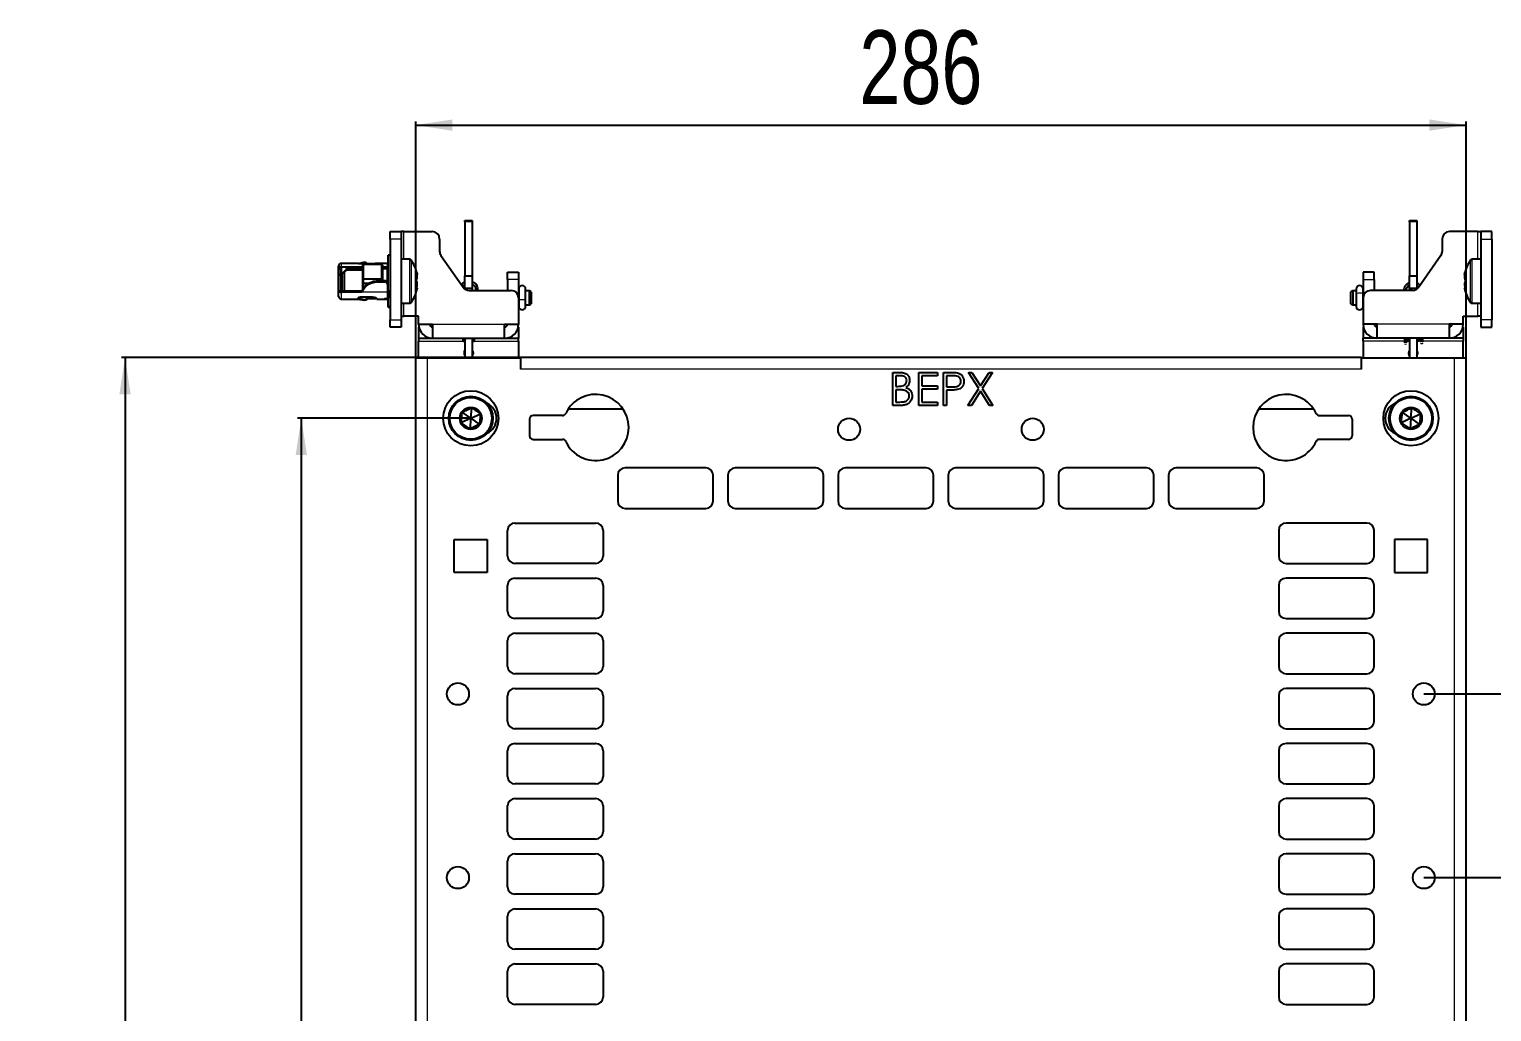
# Model space of a CAD drawing. Header units: millimetres. Extents: x -415 to 617, y -456 to 1988.
# Drawn here: x -415.1 to -16.9, y 1662.3 to 1929.7 of the extents above; entities that cross this region are included whole.
import ezdxf

# ---------------------------------------------------------------- set-up
doc = ezdxf.new("R2010")
doc.units = ezdxf.units.MM
doc.layers.add('FORMAT', color=7, linetype='Continuous')
doc.styles.add('SLDTEXTSTYLE0', font='TXT', dxfattribs={"width": 0.75})
doc.dimstyles.new('SLDDIMSTYLE0', dxfattribs={"dimtxt": 20, "dimasz": 10, "dimexe": 0, "dimexo": 0.0625, "dimgap": 5, "dimtad": 2, "dimdec": 1, "dimrnd": 1e-09, "dimzin": 12, "dimdsep": 46, "dimtxsty": 'SLDTEXTSTYLE0', "dimsah": 1, "dimcen": 0.09, "dimadec": 0, "dimazin": 3, "dimtfac": 1, "dimtofl": 0, "dimtmove": 0, "dimatfit": 3, "dimfxl": 0, "dimfrac": 2, "dimtolj": 1, "dimtzin": 12, "dimarcsym": 0})
doc.dimstyles.new('SLDDIMSTYLE1', dxfattribs={"dimtxt": 20, "dimasz": 10, "dimexe": 0, "dimexo": 0.0625, "dimgap": 5, "dimtad": 2, "dimdec": 1, "dimrnd": 1e-09, "dimzin": 12, "dimdsep": 46, "dimtxsty": 'SLDTEXTSTYLE0', "dimsah": 1, "dimcen": 0.09, "dimadec": 0, "dimazin": 3, "dimtfac": 1, "dimtmove": 0, "dimatfit": 0, "dimfxl": 0, "dimfrac": 2, "dimtolj": 1, "dimtzin": 12, "dimarcsym": 0})

# ---------------------------------------------------------------- blocks, each defined once
blk = doc.blocks.new('_D')
at = {"layer": 'FORMAT'}
for p, q in [((-281.37, 1840.35), (-390.01, 1840.35)), ((-389.01, 1840.35), (-389.01, -242.67)), ((-281.37, -242.67), (-390.01, -242.67))]:
    blk.add_line(p, q, dxfattribs=at)
for points in [[(-389.01, 1840.35), (-390.55, 1830.35), (-387.47, 1830.35)], [(-389.01, -242.67), (-387.47, -232.67), (-390.55, -232.67)]]:
    blk.add_solid(points, dxfattribs=at)
at = {"layer": 'FORMAT', "insert": (-414.79, 769.29), "char_height": 20, "attachment_point": 1, "rotation": 90, "style": 'SLDTEXTSTYLE0'}
blk.add_mtext('2083', dxfattribs=at)
blk = doc.blocks.new('_D_1')
at = {"layer": 'FORMAT'}
for p, q in [((-309.86, 1840.35), (-309.86, 1904.64)), ((-309.86, 1903.64), (-23.86, 1903.64)), ((-23.86, 1840.35), (-23.86, 1904.64))]:
    blk.add_line(p, q, dxfattribs=at)
for points in [[(-309.86, 1903.64), (-299.86, 1902.1), (-299.86, 1905.18)], [(-23.86, 1903.64), (-33.86, 1905.18), (-33.86, 1902.1)]]:
    blk.add_solid(points, dxfattribs=at)
at = {"layer": 'FORMAT', "insert": (-189.03, 1929.42), "char_height": 20, "attachment_point": 1, "style": 'SLDTEXTSTYLE0'}
blk.add_mtext('286', dxfattribs=at)
blk = doc.blocks.new('_D_2')
at = {"layer": 'FORMAT'}
for p, q in [((-35.35, 1748.84), (48.29, 1748.84)), ((47.29, 1748.84), (47.29, -151.16)), ((-35.35, -151.16), (48.29, -151.16))]:
    blk.add_line(p, q, dxfattribs=at)
for points in [[(47.29, 1748.84), (45.75, 1738.84), (48.83, 1738.84)], [(47.29, -151.16), (48.83, -141.16), (45.75, -141.16)]]:
    blk.add_solid(points, dxfattribs=at)
at = {"layer": 'FORMAT', "insert": (21.51, 769.29), "char_height": 20, "attachment_point": 1, "rotation": 90, "style": 'SLDTEXTSTYLE0'}
blk.add_mtext('1900', dxfattribs=at)
blk = doc.blocks.new('_D_3')
at = {"layer": 'FORMAT'}
for p, q in [((15.29, 1748.84), (15.29, 1768.07)), ((-35.35, 1748.84), (16.29, 1748.84)), ((15.29, 1748.84), (15.29, 1698.84)), ((-35.35, 1698.84), (16.29, 1698.84)), ((15.29, 1698.84), (15.29, 1679.61))]:
    blk.add_line(p, q, dxfattribs=at)
for points in [[(15.29, 1748.84), (16.83, 1758.84), (13.75, 1758.84)], [(15.29, 1698.84), (13.75, 1688.84), (16.83, 1688.84)]]:
    blk.add_solid(points, dxfattribs=at)
at = {"layer": 'FORMAT', "insert": (-10.49, 1709.06), "char_height": 20, "attachment_point": 1, "rotation": 90, "style": 'SLDTEXTSTYLE0'}
blk.add_mtext('50', dxfattribs=at)
blk = doc.blocks.new('_D_5')
at = {"layer": 'FORMAT'}
for p, q in [((-294.87, 1823.84), (-342.01, 1823.84)), ((-341.01, 1823.84), (-341.01, -226.16)), ((-294.87, -226.16), (-342.01, -226.16))]:
    blk.add_line(p, q, dxfattribs=at)
for points in [[(-341.01, 1823.84), (-342.55, 1813.84), (-339.47, 1813.84)], [(-341.01, -226.16), (-339.47, -216.16), (-342.55, -216.16)]]:
    blk.add_solid(points, dxfattribs=at)
at = {"layer": 'FORMAT', "insert": (-366.79, 769.29), "char_height": 20, "attachment_point": 1, "rotation": 90, "style": 'SLDTEXTSTYLE0'}
blk.add_mtext('2050', dxfattribs=at)

msp = doc.modelspace()

# ---------------------------------------------------------------- linework, layer by layer
at = {"color": 7, "linetype": 'Continuous', "lineweight": 25}
for p, q in [((-296.46, 1877.64), (-294.46, 1877.64)), ((-296.46, 1877.27), (-296.46, 1877.64)), ((-296.46, 1877.27), (-296.46, 1862.64)), ((-294.46, 1877.64), (-294.46, 1877.27)), ((-294.46, 1877.27), (-294.46, 1862.64)), ((-39.26, 1877.64), (-37.26, 1877.64)), ((-39.26, 1877.27), (-39.26, 1877.64)), ((-39.26, 1877.27), (-39.26, 1862.64)), ((-37.26, 1877.64), (-37.26, 1877.27)), ((-37.26, 1877.27), (-37.26, 1862.64)), ((-316.86, 1874.64), (-313.86, 1874.64)), ((-316.86, 1872.64), (-316.86, 1874.64)), ((-316.86, 1872.64), (-316.86, 1850.64)), ((-313.86, 1874.64), (-313.86, 1872.64)), ((-313.06, 1874.64), (-313.86, 1874.64)), ((-313.86, 1872.64), (-313.86, 1850.64)), ((-313.06, 1874.64), (-305.36, 1874.64)), ((-303.36, 1872.64), (-303.36, 1869.27)), ((-30.36, 1872.64), (-30.36, 1869.27)), ((-20.66, 1874.64), (-28.36, 1874.64)), ((-20.66, 1874.64), (-19.86, 1874.64)), ((-19.86, 1874.64), (-19.86, 1872.64)), ((-16.86, 1874.64), (-19.86, 1874.64)), ((-19.86, 1872.64), (-19.86, 1850.64)), ((-16.86, 1872.64), (-16.86, 1874.64)), ((-16.86, 1872.64), (-16.86, 1850.64)), ((-317.36, 1858.45), (-317.36, 1868.24)), ((-316.86, 1868.24), (-317.36, 1868.24)), ((-303, 1868.12), (-296.96, 1859.49)), ((-30.72, 1868.12), (-36.76, 1859.49)), ((-330.86, 1864.44), (-330.86, 1865.29)), ((-330.86, 1864.44), (-330.36, 1864.44)), ((-330.86, 1863.02), (-330.86, 1864.44)), ((-330.36, 1864.44), (-330.36, 1863.02)), ((-325.46, 1865.99), (-330.16, 1865.99)), ((-328.16, 1865), (-330.16, 1865)), ((-330.16, 1863.78), (-330.16, 1863.57)), ((-324.26, 1864.14), (-328.68, 1864.14)), ((-328.16, 1864.6), (-328.16, 1865)), ((-324.26, 1865), (-328.16, 1865)), ((-328.16, 1864.6), (-324.26, 1864.6)), ((-325.46, 1865.99), (-325.46, 1865.99)), ((-325.46, 1865.96), (-325.46, 1865.99)), ((-321.66, 1865.88), (-324.96, 1865.88)), ((-324.26, 1865.46), (-324.15, 1865.7)), ((-324.26, 1861.86), (-324.26, 1865.46)), ((-324.15, 1865.7), (-324.15, 1861.73)), ((-319.06, 1865.7), (-324.15, 1865.7)), ((-322.94, 1865.93), (-322.86, 1865.88)), ((-317.84, 1865.99), (-320.49, 1865.99)), ((-319.06, 1861.73), (-319.06, 1865.7)), ((-319.06, 1865.7), (-318.86, 1865.56)), ((-318.86, 1865.56), (-318.86, 1861.8)), ((-317.56, 1865), (-318.86, 1865)), ((-318.86, 1864.6), (-317.56, 1864.6)), ((-317.81, 1865.99), (-317.56, 1865.99)), ((-317.66, 1864.6), (-317.66, 1860.93)), ((-317.36, 1864.14), (-317.66, 1864.14)), ((-311.54, 1867.14), (-313.86, 1867.14)), ((-19.86, 1867.14), (-22.19, 1867.14)), ((-330.36, 1863.02), (-330.86, 1863.02)), ((-330.86, 1862.79), (-330.86, 1863.02)), ((-330.86, 1858.5), (-330.86, 1862.79)), ((-330.36, 1862.79), (-330.86, 1862.79)), ((-330.36, 1863.02), (-330.36, 1862.79)), ((-330.36, 1862.79), (-330.36, 1858.5)), ((-329.66, 1863.4), (-330.16, 1863.4)), ((-330.16, 1863.4), (-330.16, 1863.16)), ((-330.16, 1863.16), (-329.66, 1863.16)), ((-330.16, 1862.99), (-330.16, 1862.56)), ((-329.86, 1862.56), (-330.16, 1862.56)), ((-330.16, 1862.56), (-330.16, 1862.41)), ((-330.16, 1862.41), (-329.86, 1862.41)), ((-330.16, 1859.87), (-329.86, 1859.87)), ((-329.86, 1858.64), (-329.86, 1863.16)), ((-329.66, 1863.16), (-329.66, 1863.4)), ((-329.36, 1863.52), (-329.36, 1858.51)), ((-324.56, 1858.51), (-323.41, 1860.1)), ((-323.41, 1859.79), (-324.56, 1858.2)), ((-324.26, 1861.86), (-324.15, 1861.73)), ((-324.26, 1860.67), (-324.26, 1861.86)), ((-324.26, 1860.67), (-324.15, 1860.53)), ((-324.26, 1858.92), (-324.26, 1860.67)), ((-319.06, 1861.73), (-324.15, 1861.73)), ((-324.15, 1861.73), (-324.15, 1860.53)), ((-322.91, 1860.53), (-324.15, 1860.53)), ((-324.15, 1860.53), (-324.15, 1859.08)), ((-320.66, 1861.19), (-321.5, 1861.08)), ((-319.06, 1861.2), (-320.46, 1861.2)), ((-320.46, 1860.99), (-318.31, 1860.99)), ((-319.06, 1861.73), (-318.86, 1861.8)), ((-319.06, 1861.2), (-319.06, 1861.73)), ((-318.86, 1861.28), (-319.06, 1861.2)), ((-318.86, 1861.8), (-318.86, 1861.28)), ((-318.31, 1861.29), (-318.86, 1861.29)), ((-317.36, 1860.99), (-317.66, 1860.94)), ((-317.56, 1860.69), (-317.56, 1860.39)), ((-317.56, 1860.39), (-317.56, 1858.2)), ((-296.46, 1862.64), (-294.46, 1862.64)), ((-296.46, 1859.14), (-296.46, 1862.64)), ((-294.46, 1862.64), (-294.46, 1859.14)), ((-284.86, 1863.64), (-281.86, 1863.64)), ((-284.86, 1861.64), (-284.86, 1863.64)), ((-284.86, 1861.64), (-284.86, 1858.64)), ((-281.86, 1863.64), (-281.86, 1861.64)), ((-281.86, 1861.64), (-281.86, 1856.64)), ((-48.86, 1863.64), (-51.86, 1863.64)), ((-51.86, 1863.64), (-51.86, 1861.64)), ((-51.86, 1861.64), (-51.86, 1856.64)), ((-48.86, 1861.64), (-48.86, 1863.64)), ((-48.86, 1861.64), (-48.86, 1858.64)), ((-39.26, 1862.64), (-37.26, 1862.64)), ((-39.26, 1859.14), (-39.26, 1862.64)), ((-37.26, 1862.64), (-37.26, 1859.14)), ((-330.36, 1858.5), (-330.86, 1858.5)), ((-330.86, 1856.99), (-330.86, 1858.5)), ((-330.16, 1859.12), (-329.86, 1859.12)), ((-330.16, 1858.51), (-330.16, 1859.12)), ((-330.16, 1858.51), (-324.56, 1858.51)), ((-324.56, 1858.2), (-330.16, 1858.2)), ((-330.16, 1856.29), (-325.46, 1856.29)), ((-329.86, 1858.64), (-329.73, 1858.51)), ((-325.46, 1856.51), (-325.46, 1856.64)), ((-325.46, 1856.51), (-325.46, 1856.29)), ((-325.46, 1856.3), (-324.37, 1856.11)), ((-321.66, 1856.85), (-324.96, 1856.85)), ((-324.56, 1858.51), (-324.56, 1858.2)), ((-321.66, 1856.4), (-322.86, 1856.4)), ((-322.54, 1856.65), (-322.64, 1856.85)), ((-322.53, 1856.65), (-322.53, 1856.64)), ((-320.46, 1856.29), (-320.49, 1856.3)), ((-320.49, 1856.29), (-317.84, 1856.29)), ((-320.46, 1856.29), (-320.46, 1856.42)), ((-318.36, 1856.32), (-318.36, 1856.35)), ((-317.81, 1856.46), (-317.56, 1856.46)), ((-317.81, 1856.29), (-317.56, 1856.29)), ((-317.36, 1858.45), (-316.86, 1858.45)), ((-317.36, 1858.08), (-317.36, 1856.84)), ((-317.36, 1856.84), (-316.86, 1856.84)), ((-317.36, 1854.29), (-317.36, 1856.84)), ((-316.87, 1858.14), (-316.86, 1858.14)), ((-294.46, 1859.14), (-296.46, 1859.14)), ((-296.46, 1859.14), (-296.46, 1859)), ((-295.32, 1858.64), (-283.86, 1858.64)), ((-294.46, 1859.14), (-294.46, 1858.64)), ((-293.54, 1859.12), (-293.53, 1858.64)), ((-293.54, 1859.12), (-293.54, 1859.11)), ((-292.93, 1858.64), (-292.94, 1859.12)), ((-281.82, 1858.54), (-281.86, 1858.54)), ((-281.86, 1856.64), (-281.86, 1849.44)), ((-281.82, 1859.05), (-281.82, 1856.32)), ((-281.82, 1856.32), (-281.82, 1854.35)), ((-279.92, 1856.32), (-279.92, 1859.05)), ((-278.91, 1858.54), (-279.92, 1858.54)), ((-279.92, 1854.35), (-279.92, 1856.32)), ((-278.41, 1858.25), (-278.91, 1858.54)), ((-278.91, 1854.74), (-278.91, 1858.54)), ((-278.41, 1858.25), (-278.41, 1855.03)), ((-54.71, 1858.54), (-55.21, 1858.25)), ((-55.21, 1855.03), (-55.21, 1858.25)), ((-53.76, 1858.54), (-54.71, 1858.54)), ((-54.71, 1858.54), (-54.71, 1854.74)), ((-53.76, 1859.01), (-53.76, 1857.64)), ((-53.76, 1857.64), (-53.76, 1854.31)), ((-51.86, 1857.64), (-51.86, 1859.01)), ((-51.86, 1858.54), (-51.86, 1858.54)), ((-51.86, 1854.31), (-51.86, 1857.64)), ((-51.86, 1856.64), (-51.86, 1849.44)), ((-38.4, 1858.64), (-49.86, 1858.64)), ((-40.83, 1858.74), (-40.83, 1858.64)), ((-40.23, 1858.64), (-40.23, 1858.75)), ((-37.26, 1859.14), (-39.26, 1859.14)), ((-39.26, 1859.14), (-39.26, 1858.64)), ((-37.26, 1859.14), (-37.26, 1859)), ((-24.26, 1859.28), (-24.28, 1859.28)), ((-316.86, 1854.29), (-317.36, 1854.29)), ((-317.36, 1854.29), (-317.36, 1854.04)), ((-316.86, 1854.04), (-317.36, 1854.04)), ((-313.86, 1855.14), (-311.54, 1855.14)), ((-281.86, 1854.74), (-281.82, 1854.74)), ((-279.92, 1854.74), (-278.91, 1854.74)), ((-278.91, 1854.74), (-278.41, 1855.03)), ((-55.21, 1855.03), (-54.71, 1854.74)), ((-54.71, 1854.74), (-53.76, 1854.74)), ((-51.86, 1854.74), (-51.86, 1854.74)), ((-22.19, 1855.14), (-19.86, 1855.14)), ((-316.86, 1848.64), (-316.86, 1850.64)), ((-313.86, 1848.64), (-316.86, 1848.64)), ((-313.86, 1851.64), (-313.06, 1851.64)), ((-313.86, 1850.64), (-313.86, 1848.64)), ((-309.06, 1851.64), (-313.06, 1851.64)), ((-309.06, 1849.44), (-309.06, 1851.64)), ((-309.06, 1849.44), (-305.26, 1849.44)), ((-309.06, 1848.64), (-309.06, 1845.64)), ((-308.98, 1848.64), (-309.06, 1848.64)), ((-305.26, 1849.44), (-305.26, 1845.64)), ((-285.66, 1849.44), (-281.86, 1849.44)), ((-285.66, 1845.64), (-285.66, 1849.44)), ((-281.86, 1848.64), (-281.95, 1848.64)), ((-281.86, 1848.64), (-281.86, 1845.64)), ((-48.06, 1849.44), (-51.86, 1849.44)), ((-51.86, 1848.64), (-51.86, 1845.64)), ((-51.86, 1848.64), (-51.78, 1848.64)), ((-48.06, 1845.64), (-48.06, 1849.44)), ((-24.66, 1849.44), (-28.46, 1849.44)), ((-28.46, 1849.44), (-28.46, 1845.64)), ((-24.75, 1848.64), (-24.66, 1848.64)), ((-24.66, 1851.64), (-20.66, 1851.64)), ((-24.66, 1849.44), (-24.66, 1851.64)), ((-24.66, 1848.64), (-24.66, 1845.64)), ((-19.86, 1851.64), (-20.66, 1851.64)), ((-19.86, 1850.64), (-19.86, 1848.64)), ((-19.86, 1848.64), (-16.86, 1848.64)), ((-16.86, 1848.64), (-16.86, 1850.64)), ((-309.06, 1845.64), (-305.26, 1845.64)), ((-309.06, 1845.64), (-309.06, 1844.84)), ((-309.06, 1840.34), (-309.06, 1844.84)), ((-305.26, 1845.64), (-296.96, 1845.64)), ((-296.96, 1845.64), (-293.96, 1845.64)), ((-296.96, 1844.84), (-296.96, 1845.64)), ((-296.96, 1844.84), (-296.46, 1844.84)), ((-296.46, 1845.64), (-296.46, 1840.34)), ((-294.46, 1845.64), (-294.46, 1840.34)), ((-294.46, 1844.84), (-293.96, 1844.84)), ((-293.96, 1845.64), (-285.66, 1845.64)), ((-293.96, 1845.64), (-293.96, 1844.84)), ((-285.66, 1845.64), (-281.86, 1845.64)), ((-281.86, 1844.84), (-281.86, 1845.64)), ((-281.86, 1844.84), (-281.86, 1840.34)), ((-48.06, 1845.64), (-51.86, 1845.64)), ((-51.86, 1844.84), (-51.86, 1845.64)), ((-51.86, 1844.84), (-51.86, 1840.34)), ((-39.76, 1845.64), (-48.06, 1845.64)), ((-40.65, 1845.64), (-40.63, 1844.38)), ((-40.03, 1844.38), (-40.05, 1845.64)), ((-36.76, 1845.64), (-39.76, 1845.64)), ((-39.76, 1845.64), (-39.76, 1844.84)), ((-39.26, 1844.84), (-39.76, 1844.84)), ((-39.26, 1845.64), (-39.26, 1840.34)), ((-37.26, 1845.64), (-37.26, 1840.34)), ((-36.76, 1844.84), (-37.26, 1844.84)), ((-28.46, 1845.64), (-36.76, 1845.64)), ((-36.76, 1844.84), (-36.76, 1845.64)), ((-36.25, 1845.64), (-36.24, 1844.67)), ((-35.64, 1844.68), (-35.65, 1845.64)), ((-24.66, 1845.64), (-28.46, 1845.64)), ((-24.66, 1845.64), (-24.66, 1844.84)), ((-24.66, 1840.34), (-24.66, 1844.84)), ((-309.86, -242.66), (-309.86, 1840.34)), ((-309.86, 1840.34), (-306.76, 1840.34)), ((-306.76, 1840.34), (-281.36, 1840.34)), ((-281.36, 1840.34), (-281.36, 1840.35)), ((-52.36, 1840.35), (-281.36, 1840.35)), ((-281.36, 1840.34), (-281.36, 1837.25)), ((-52.36, 1840.35), (-52.36, 1840.34)), ((-52.36, 1840.34), (-26.96, 1840.34)), ((-52.36, 1837.25), (-52.36, 1840.34)), ((-26.96, 1840.34), (-23.86, 1840.34)), ((-23.86, -242.66), (-23.86, 1840.34)), ((-179.97, 1836.35), (-178.22, 1836.35)), ((-179.97, 1827.35), (-179.97, 1836.35)), ((-172.82, 1836.35), (-167.74, 1836.35)), ((-172.82, 1827.35), (-172.82, 1836.35)), ((-167.74, 1836.35), (-167.74, 1835.43)), ((-166.13, 1836.35), (-164.36, 1836.35)), ((-166.13, 1827.35), (-166.13, 1836.35)), ((-159.38, 1836.35), (-158.45, 1836.35)), ((-156.55, 1831.94), (-159.38, 1836.35)), ((-158.45, 1836.35), (-156.09, 1832.67)), ((-156.09, 1832.67), (-153.73, 1836.35)), ((-152.8, 1836.35), (-155.62, 1831.94)), ((-153.73, 1836.35), (-152.8, 1836.35)), ((-179.17, 1835.43), (-179.17, 1832.54)), ((-178.07, 1835.43), (-179.17, 1835.43)), ((-179.17, 1832.54), (-178.62, 1832.54)), ((-172.01, 1835.43), (-172.01, 1832.66)), ((-167.74, 1835.43), (-172.01, 1835.43)), ((-172.01, 1832.66), (-167.74, 1832.66)), ((-167.74, 1832.66), (-167.74, 1831.74)), ((-165.32, 1835.43), (-165.32, 1832.43)), ((-163.67, 1835.43), (-165.32, 1835.43)), ((-165.32, 1832.43), (-163.74, 1832.41)), ((-159.49, 1827.35), (-156.55, 1831.94)), ((-155.62, 1831.94), (-152.69, 1827.35)), ((-179.17, 1831.62), (-179.17, 1828.27)), ((-178.63, 1831.62), (-179.17, 1831.62)), ((-179.17, 1828.27), (-178.02, 1828.27)), ((-172.01, 1831.74), (-172.01, 1828.27)), ((-167.74, 1831.74), (-172.01, 1831.74)), ((-172.01, 1828.27), (-167.74, 1828.27)), ((-167.74, 1828.27), (-167.74, 1827.35)), ((-165.32, 1831.51), (-165.32, 1827.35)), ((-164.68, 1831.51), (-165.32, 1831.51)), ((-156.09, 1831.21), (-158.56, 1827.35)), ((-153.62, 1827.35), (-156.09, 1831.21)), ((-294.86, 1823.84), (-297.23, 1825.5)), ((-294.86, 1823.84), (-294.61, 1826.72)), ((-294.86, 1823.84), (-292.25, 1825.06)), ((-269.91, 1824.6), (-277.86, 1824.6)), ((-253.38, 1826.35), (-268.34, 1826.35)), ((-177.54, 1827.35), (-179.97, 1827.35)), ((-167.74, 1827.35), (-172.82, 1827.35)), ((-165.32, 1827.35), (-166.13, 1827.35)), ((-158.56, 1827.35), (-159.49, 1827.35)), ((-152.69, 1827.35), (-153.62, 1827.35)), ((-65.38, 1826.35), (-80.34, 1826.35)), ((-63.81, 1824.6), (-55.86, 1824.6)), ((-38.86, 1823.84), (-41.23, 1825.5)), ((-38.86, 1823.84), (-38.61, 1826.72)), ((-38.86, 1823.84), (-36.25, 1825.06)), ((-294.86, 1823.84), (-297.48, 1822.62)), ((-294.86, 1823.84), (-295.11, 1820.97)), ((-294.86, 1823.84), (-292.5, 1822.19)), ((-278.86, 1823.6), (-278.86, 1819.1)), ((-54.86, 1823.6), (-54.86, 1819.1)), ((-38.86, 1823.84), (-41.48, 1822.62)), ((-38.86, 1823.84), (-39.11, 1820.97)), ((-38.86, 1823.84), (-36.5, 1822.19)), ((-277.86, 1818.1), (-269.91, 1818.1)), ((-55.86, 1818.1), (-63.81, 1818.1)), ((-254.86, 1808.34), (-254.86, 1801.34)), ((-230.86, 1810.34), (-252.86, 1810.34)), ((-228.86, 1801.34), (-228.86, 1808.34)), ((-224.86, 1808.34), (-224.86, 1801.34)), ((-200.86, 1810.34), (-222.86, 1810.34)), ((-198.86, 1801.34), (-198.86, 1808.34)), ((-194.86, 1808.34), (-194.86, 1801.34)), ((-170.86, 1810.34), (-192.86, 1810.34)), ((-168.86, 1801.34), (-168.86, 1808.34)), ((-164.86, 1808.34), (-164.86, 1801.34)), ((-140.86, 1810.34), (-162.86, 1810.34)), ((-138.86, 1801.34), (-138.86, 1808.34)), ((-134.86, 1808.34), (-134.86, 1801.34)), ((-110.86, 1810.34), (-132.86, 1810.34)), ((-108.86, 1801.34), (-108.86, 1808.34)), ((-104.86, 1808.34), (-104.86, 1801.34)), ((-80.86, 1810.34), (-102.86, 1810.34)), ((-78.86, 1801.34), (-78.86, 1808.34)), ((-252.86, 1799.34), (-230.86, 1799.34)), ((-222.86, 1799.34), (-200.86, 1799.34)), ((-192.86, 1799.34), (-170.86, 1799.34)), ((-162.86, 1799.34), (-140.86, 1799.34)), ((-132.86, 1799.34), (-110.86, 1799.34)), ((-102.86, 1799.34), (-80.86, 1799.34)), ((-284.86, 1786.34), (-284.86, 1793.34)), ((-282.86, 1795.34), (-260.86, 1795.34)), ((-258.86, 1793.34), (-258.86, 1786.34)), ((-74.86, 1793.34), (-74.86, 1786.34)), ((-50.86, 1795.34), (-72.86, 1795.34)), ((-48.86, 1786.34), (-48.86, 1793.34)), ((-299.36, 1790.84), (-290.36, 1790.84)), ((-299.36, 1781.84), (-299.36, 1790.84)), ((-290.36, 1790.84), (-290.36, 1781.84)), ((-34.36, 1790.84), (-43.36, 1790.84)), ((-43.36, 1790.84), (-43.36, 1781.84)), ((-34.36, 1781.84), (-34.36, 1790.84)), ((-260.86, 1784.34), (-282.86, 1784.34)), ((-72.86, 1784.34), (-50.86, 1784.34)), ((-290.36, 1781.84), (-299.36, 1781.84)), ((-282.86, 1780.34), (-260.86, 1780.34)), ((-50.86, 1780.34), (-72.86, 1780.34)), ((-43.36, 1781.84), (-34.36, 1781.84)), ((-284.86, 1771.34), (-284.86, 1778.34)), ((-258.86, 1778.34), (-258.86, 1771.34)), ((-74.86, 1778.34), (-74.86, 1771.34)), ((-48.86, 1771.34), (-48.86, 1778.34)), ((-260.86, 1769.34), (-282.86, 1769.34)), ((-72.86, 1769.34), (-50.86, 1769.34)), ((-282.86, 1765.34), (-260.86, 1765.34)), ((-50.86, 1765.34), (-72.86, 1765.34)), ((-284.86, 1756.34), (-284.86, 1763.34)), ((-258.86, 1763.34), (-258.86, 1756.34)), ((-74.86, 1763.34), (-74.86, 1756.34)), ((-48.86, 1756.34), (-48.86, 1763.34)), ((-260.86, 1754.34), (-282.86, 1754.34)), ((-72.86, 1754.34), (-50.86, 1754.34)), ((-284.86, 1741.34), (-284.86, 1748.34)), ((-282.86, 1750.34), (-260.86, 1750.34)), ((-258.86, 1748.34), (-258.86, 1741.34)), ((-74.86, 1748.34), (-74.86, 1741.34)), ((-50.86, 1750.34), (-72.86, 1750.34)), ((-48.86, 1741.34), (-48.86, 1748.34)), ((-260.86, 1739.34), (-282.86, 1739.34)), ((-72.86, 1739.34), (-50.86, 1739.34)), ((-284.86, 1726.34), (-284.86, 1733.34)), ((-282.86, 1735.34), (-260.86, 1735.34)), ((-258.86, 1733.34), (-258.86, 1726.34)), ((-74.86, 1733.34), (-74.86, 1726.34)), ((-50.86, 1735.34), (-72.86, 1735.34)), ((-48.86, 1726.34), (-48.86, 1733.34)), ((-260.86, 1724.34), (-282.86, 1724.34)), ((-72.86, 1724.34), (-50.86, 1724.34)), ((-284.86, 1711.34), (-284.86, 1718.34)), ((-282.86, 1720.34), (-260.86, 1720.34)), ((-258.86, 1718.34), (-258.86, 1711.34)), ((-74.86, 1718.34), (-74.86, 1711.34)), ((-50.86, 1720.34), (-72.86, 1720.34)), ((-48.86, 1711.34), (-48.86, 1718.34)), ((-260.86, 1709.34), (-282.86, 1709.34)), ((-72.86, 1709.34), (-50.86, 1709.34)), ((-282.86, 1705.34), (-260.86, 1705.34)), ((-50.86, 1705.34), (-72.86, 1705.34)), ((-284.86, 1696.34), (-284.86, 1703.34)), ((-258.86, 1703.34), (-258.86, 1696.34)), ((-74.86, 1703.34), (-74.86, 1696.34)), ((-48.86, 1696.34), (-48.86, 1703.34)), ((-260.86, 1694.34), (-282.86, 1694.34)), ((-72.86, 1694.34), (-50.86, 1694.34)), ((-282.86, 1690.34), (-260.86, 1690.34)), ((-50.86, 1690.34), (-72.86, 1690.34)), ((-284.86, 1681.34), (-284.86, 1688.34)), ((-258.86, 1688.34), (-258.86, 1681.34)), ((-74.86, 1688.34), (-74.86, 1681.34)), ((-48.86, 1681.34), (-48.86, 1688.34)), ((-260.86, 1679.34), (-282.86, 1679.34)), ((-72.86, 1679.34), (-50.86, 1679.34)), ((-284.86, 1666.34), (-284.86, 1673.34)), ((-282.86, 1675.34), (-260.86, 1675.34)), ((-258.86, 1673.34), (-258.86, 1666.34)), ((-74.86, 1673.34), (-74.86, 1666.34)), ((-50.86, 1675.34), (-72.86, 1675.34)), ((-48.86, 1666.34), (-48.86, 1673.34)), ((-260.86, 1664.34), (-282.86, 1664.34)), ((-72.86, 1664.34), (-50.86, 1664.34))]:
    msp.add_line(p, q, dxfattribs=at)
at = {"color": 8, "linetype": 'Continuous', "lineweight": 18}
for p, q in [((-294.46, 1877.27), (-296.46, 1877.27)), ((-37.26, 1877.27), (-39.26, 1877.27)), ((-313.86, 1872.64), (-316.86, 1872.64)), ((-313.06, 1867.14), (-313.06, 1874.64)), ((-20.66, 1867.14), (-20.66, 1874.64)), ((-19.86, 1872.64), (-16.86, 1872.64)), ((-330.16, 1865.99), (-330.16, 1865)), ((-322.96, 1865.88), (-322.94, 1865.93)), ((-317.56, 1865), (-317.56, 1865.99)), ((-317.56, 1864.14), (-317.56, 1864.6)), ((-311.54, 1867.14), (-311.54, 1855.14)), ((-311.1, 1866.91), (-311.1, 1855.37)), ((-22.63, 1855.37), (-22.63, 1866.91)), ((-22.19, 1855.14), (-22.19, 1867.14)), ((-323.41, 1860.1), (-323.41, 1859.79)), ((-320.66, 1860.97), (-320.66, 1861.19)), ((-320.46, 1861.2), (-320.46, 1860.99)), ((-318.31, 1860.99), (-318.31, 1861.29)), ((-281.86, 1861.64), (-284.86, 1861.64)), ((-51.86, 1861.64), (-48.86, 1861.64)), ((-330.16, 1858.2), (-330.16, 1856.29)), ((-317.56, 1858.2), (-324.56, 1858.2)), ((-321.66, 1856.4), (-321.66, 1856.85)), ((-317.81, 1856.46), (-317.81, 1856.29)), ((-317.56, 1856.46), (-317.56, 1858.2)), ((-313.06, 1851.64), (-313.06, 1855.14)), ((-20.66, 1851.64), (-20.66, 1855.14)), ((-316.86, 1850.64), (-313.86, 1850.64)), ((-305.26, 1849.44), (-285.66, 1849.44)), ((-28.46, 1849.44), (-48.06, 1849.44)), ((-16.86, 1850.64), (-19.86, 1850.64)), ((-309.06, 1844.84), (-296.96, 1844.84)), ((-293.96, 1844.84), (-281.86, 1844.84)), ((-40.64, 1844.84), (-51.86, 1844.84)), ((-39.76, 1844.84), (-40.04, 1844.84)), ((-36.24, 1844.84), (-36.76, 1844.84)), ((-24.66, 1844.84), (-35.64, 1844.84)), ((-306.76, 1840.34), (-306.76, -242.66)), ((-26.96, -242.66), (-26.96, 1840.34)), ((-52.36, 1837.25), (-281.36, 1837.25))]:
    msp.add_line(p, q, dxfattribs=at)
at = {"color": 7, "linetype": 'Continuous', "lineweight": 25, "flags": 128}
for points in [[(-330.36, 1863.66), (-330.36, 1863.68), (-330.35, 1863.7), (-330.33, 1863.72), (-330.3, 1863.74), (-330.27, 1863.76), (-330.24, 1863.77), (-330.2, 1863.77), (-330.16, 1863.78)], [(-317.36, 1864.63), (-317.42, 1864.61), (-317.56, 1864.6)], [(-330.36, 1858.63), (-330.36, 1858.6), (-330.35, 1858.58), (-330.33, 1858.56), (-330.3, 1858.54), (-330.27, 1858.53), (-330.24, 1858.52), (-330.2, 1858.51), (-330.16, 1858.51)], [(-317.36, 1858.49), (-317.42, 1858.5), (-317.56, 1858.51)], [(-317.36, 1858.08), (-317.37, 1858.11), (-317.38, 1858.13), (-317.4, 1858.15), (-317.42, 1858.17), (-317.45, 1858.18), (-317.49, 1858.19), (-317.52, 1858.2), (-317.56, 1858.2)], [(-40.27, 1845.64), (-40.34, 1845.63), (-40.44, 1845.64)], [(-294.46, 1842.34), (-294.31, 1842.07), (-294.21, 1841.59)], [(-294.21, 1841.59), (-294.31, 1841.11), (-294.46, 1840.84)], [(-39.26, 1842.34), (-39.42, 1842.07), (-39.51, 1841.59)], [(-39.51, 1841.59), (-39.42, 1841.11), (-39.26, 1840.84)]]:
    msp.add_lwpolyline(points, dxfattribs=at)
at = {"color": 8, "linetype": 'Continuous', "lineweight": 18, "flags": 128}
for points in [[(-293.54, 1859.11), (-293.54, 1859.11), (-293.51, 1859.04), (-293.44, 1858.98), (-293.34, 1858.95), (-293.22, 1858.94), (-293.11, 1858.95), (-293.02, 1859), (-292.95, 1859.06), (-292.94, 1859.12)], [(-53.76, 1857.64), (-53.69, 1857.79), (-53.49, 1857.92), (-53.18, 1858), (-52.81, 1858.03)], [(-52.81, 1858.03), (-52.45, 1858), (-52.14, 1857.92), (-51.94, 1857.79), (-51.86, 1857.64)], [(-40.23, 1858.74), (-40.25, 1858.68), (-40.28, 1858.64)], [(-36.24, 1844.34), (-36.24, 1844.34), (-36.21, 1844.27), (-36.14, 1844.22), (-36.04, 1844.18), (-35.92, 1844.17), (-35.81, 1844.19), (-35.72, 1844.23), (-35.65, 1844.29), (-35.64, 1844.35)]]:
    msp.add_lwpolyline(points, dxfattribs=at)
at = {"color": 7, "linetype": 'Continuous', "lineweight": 25}
for centre, radius in [((-294.86, 1823.84), 7.5), ((-294.86, 1823.84), 6), ((-294.86, 1823.84), 5.7), ((-38.86, 1823.84), 7.5), ((-38.86, 1823.84), 6), ((-38.86, 1823.84), 5.7), ((-294.86, 1823.84), 3), ((-38.86, 1823.84), 3), ((-191.86, 1820.85), 3), ((-141.86, 1820.85), 3), ((-298.36, 1748.84), 3), ((-35.36, 1748.84), 3), ((-298.36, 1698.84), 3), ((-35.36, 1698.84), 3)]:
    msp.add_circle(centre, radius, dxfattribs=at)
for centre, radius, start, end in [((-305.36, 1872.64), 2, 0, 90), ((-28.36, 1872.64), 2, 90, 180), ((-301.36, 1869.27), 2, 180, 214.992), ((-32.36, 1869.27), 2, 325.008, 0), ((-330.16, 1865.29), 0.7, 90, 180), ((-330.23, 1864.36), 0.641, 84.2482, 172.7634), ((-330.18, 1864.42), 0.183, 84.2482, 172.7634), ((-317.56, 1866.19), 0.2, 269.9998, 359.9998), ((-317.54, 1865.18), 0.183, 264.2482, 352.7634), ((-311.54, 1866.6), 0.54, 35.2515, 90), ((-319.26, 1861.14), 10, 10.8849, 35.2515), ((-14.46, 1861.14), 10, 144.7485, 169.0158), ((-22.19, 1866.6), 0.54, 90, 144.7485), ((-320.46, 1860.06), 0.932, 89.97, 102.0278), ((-318.24, 1860.61), 0.687, 7.2366, 95.7518), ((-318.24, 1860.3), 0.687, 7.2366, 95.7518), ((-280.87, 1859.05), 0.95, 0, 180), ((-52.81, 1859.01), 0.95, 0, 180), ((-330.16, 1856.99), 0.7, 180, 270), ((-330.25, 1858.91), 0.71, 215.1313, 277.0089), ((-317.56, 1856.26), 0.197, 1.0398, 91.0034), ((-317.56, 1856.09), 0.2, 0.0002, 90.0002), ((-317.31, 1858), 0.46, 10.179, 76.8719), ((-319.26, 1861.14), 10, 324.7485, 349.0216), ((-295.32, 1860.64), 2, 214.992, 270), ((-283.86, 1856.64), 2, 0, 90), ((-49.86, 1856.64), 2, 90, 180), ((-38.4, 1860.64), 2, 270, 325.008), ((-14.46, 1861.14), 10, 190.9122, 215.2515), ((-311.54, 1855.68), 0.54, 270, 324.7485), ((-280.87, 1854.35), 0.95, 180, 0), ((-52.81, 1854.31), 0.95, 180, 0), ((-22.19, 1855.68), 0.54, 215.2515, 270), ((-305.26, 1849.44), 3.8, 180, 270), ((-305.26, 1849.44), 0.8, 180, 270), ((-285.66, 1849.44), 0.8, 270, 0), ((-285.66, 1849.44), 3.8, 270, 0), ((-48.06, 1849.44), 3.8, 180, 270), ((-48.06, 1849.44), 0.8, 180, 270), ((-28.46, 1849.44), 0.8, 270, 0), ((-28.46, 1849.44), 3.8, 270, 0), ((-295.46, 1841.59), 1.25, 143.1301, 216.8699), ((-38.26, 1841.59), 1.25, 323.1301, 36.8699), ((-292.36, 1823.84), 4.5, 294.975, 65.025), ((-260.86, 1821.35), 9, 205.1507, 154.8493), ((-72.86, 1821.35), 9, 25.1507, 334.8493), ((-41.36, 1823.84), 4.5, 114.975, 245.025), ((-277.86, 1823.6), 1, 90, 180), ((-269.91, 1825.6), 1, 270, 334.8493), ((-63.81, 1825.6), 1, 205.1507, 270), ((-55.86, 1823.6), 1, 0, 90), ((-277.86, 1819.1), 1, 180, 270), ((-269.91, 1817.1), 1, 25.1507, 90), ((-63.81, 1817.1), 1, 90, 154.8493), ((-55.86, 1819.1), 1, 270, 0), ((-252.86, 1808.34), 2, 90, 180), ((-230.86, 1808.34), 2, 0, 90), ((-222.86, 1808.34), 2, 90, 180), ((-200.86, 1808.34), 2, 0, 90), ((-192.86, 1808.34), 2, 90, 180), ((-170.86, 1808.34), 2, 0, 90), ((-162.86, 1808.34), 2, 90, 180), ((-140.86, 1808.34), 2, 0, 90), ((-132.86, 1808.34), 2, 90, 180), ((-110.86, 1808.34), 2, 0, 90), ((-102.86, 1808.34), 2, 90, 180), ((-80.86, 1808.34), 2, 0, 90), ((-252.86, 1801.34), 2, 180, 270), ((-230.86, 1801.34), 2, 270, 0), ((-222.86, 1801.34), 2, 180, 270), ((-200.86, 1801.34), 2, 270, 0), ((-192.86, 1801.34), 2, 180, 270), ((-170.86, 1801.34), 2, 270, 0), ((-162.86, 1801.34), 2, 180, 270), ((-140.86, 1801.34), 2, 270, 0), ((-132.86, 1801.34), 2, 180, 270), ((-110.86, 1801.34), 2, 270, 0), ((-102.86, 1801.34), 2, 180, 270), ((-80.86, 1801.34), 2, 270, 0), ((-282.86, 1793.34), 2, 90, 180), ((-260.86, 1793.34), 2, 0, 90), ((-72.86, 1793.34), 2, 90, 180), ((-50.86, 1793.34), 2, 0, 90), ((-282.86, 1786.34), 2, 180, 270), ((-260.86, 1786.34), 2, 270, 0), ((-72.86, 1786.34), 2, 180, 270), ((-50.86, 1786.34), 2, 270, 0), ((-282.86, 1778.34), 2, 90, 180), ((-260.86, 1778.34), 2, 0, 90), ((-72.86, 1778.34), 2, 90, 180), ((-50.86, 1778.34), 2, 0, 90), ((-282.86, 1771.34), 2, 180, 270), ((-260.86, 1771.34), 2, 270, 0), ((-72.86, 1771.34), 2, 180, 270), ((-50.86, 1771.34), 2, 270, 0), ((-282.86, 1763.34), 2, 90, 180), ((-260.86, 1763.34), 2, 0, 90), ((-72.86, 1763.34), 2, 90, 180), ((-50.86, 1763.34), 2, 0, 90), ((-282.86, 1756.34), 2, 180, 270), ((-260.86, 1756.34), 2, 270, 0), ((-72.86, 1756.34), 2, 180, 270), ((-50.86, 1756.34), 2, 270, 0), ((-282.86, 1748.34), 2, 90, 180), ((-260.86, 1748.34), 2, 0, 90), ((-72.86, 1748.34), 2, 90, 180), ((-50.86, 1748.34), 2, 0, 90), ((-282.86, 1741.34), 2, 180, 270), ((-260.86, 1741.34), 2, 270, 0), ((-72.86, 1741.34), 2, 180, 270), ((-50.86, 1741.34), 2, 270, 0), ((-282.86, 1733.34), 2, 90, 180), ((-260.86, 1733.34), 2, 0, 90), ((-72.86, 1733.34), 2, 90, 180), ((-50.86, 1733.34), 2, 0, 90), ((-282.86, 1726.34), 2, 180, 270), ((-260.86, 1726.34), 2, 270, 0), ((-72.86, 1726.34), 2, 180, 270), ((-50.86, 1726.34), 2, 270, 0), ((-282.86, 1718.34), 2, 90, 180), ((-260.86, 1718.34), 2, 0, 90), ((-72.86, 1718.34), 2, 90, 180), ((-50.86, 1718.34), 2, 0, 90), ((-282.86, 1711.34), 2, 180, 270), ((-260.86, 1711.34), 2, 270, 0), ((-72.86, 1711.34), 2, 180, 270), ((-50.86, 1711.34), 2, 270, 0), ((-282.86, 1703.34), 2, 90, 180), ((-260.86, 1703.34), 2, 0, 90), ((-72.86, 1703.34), 2, 90, 180), ((-50.86, 1703.34), 2, 0, 90), ((-282.86, 1696.34), 2, 180, 270), ((-260.86, 1696.34), 2, 270, 0), ((-72.86, 1696.34), 2, 180, 270), ((-50.86, 1696.34), 2, 270, 0), ((-282.86, 1688.34), 2, 90, 180), ((-260.86, 1688.34), 2, 0, 90), ((-72.86, 1688.34), 2, 90, 180), ((-50.86, 1688.34), 2, 0, 90), ((-282.86, 1681.34), 2, 180, 270), ((-260.86, 1681.34), 2, 270, 0), ((-72.86, 1681.34), 2, 180, 270), ((-50.86, 1681.34), 2, 270, 0), ((-282.86, 1673.34), 2, 90, 180), ((-260.86, 1673.34), 2, 0, 90), ((-72.86, 1673.34), 2, 90, 180), ((-50.86, 1673.34), 2, 0, 90), ((-282.86, 1666.34), 2, 180, 270), ((-260.86, 1666.34), 2, 270, 0), ((-72.86, 1666.34), 2, 180, 270), ((-50.86, 1666.34), 2, 270, 0)]:
    msp.add_arc(centre, radius, start, end, dxfattribs=at)
at = {"color": 8, "linetype": 'Continuous', "lineweight": 18}
for centre, radius, start, end in [((-281.1, 1857.73), 1.59, 243.0891, 278.3694), ((-280.64, 1857.73), 1.59, 261.6306, 296.9109), ((-40.7, 1858.74), 0.131, 182.8019, 231.2595), ((-40.33, 1844.42), 0.404, 231.9427, 309.5849)]:
    msp.add_arc(centre, radius, start, end, dxfattribs=at)
at = {"color": 7, "linetype": 'Continuous', "lineweight": 25}
msp.add_ellipse((-320.46, 1860.86), major_axis=(0.75, 0), ratio=0.445831, start_param=1.570796, end_param=1.83344, dxfattribs=at)
for points, knots in [([(-330.16, 1865), (-330.16, 1864.73), (-330.16, 1864.26), (-330.16, 1863.66), (-330.16, 1863.4)], [0, 0, 0, 0, 0.559866, 1, 1, 1, 1]), ([(-328.16, 1865), (-328.44, 1864.73), (-328.94, 1864.26), (-329.44, 1863.66), (-329.66, 1863.4)], [0, 0, 0, 0, 0.559911, 1, 1, 1, 1]), ([(-328.16, 1864.6), (-328.44, 1864.37), (-328.94, 1863.95), (-329.44, 1863.4), (-329.66, 1863.16)], [0, 0, 0, 0, 0.559868, 1, 1, 1, 1]), ([(-325.46, 1865.99), (-324.96, 1866.1), (-324.29, 1866.26), (-323.4, 1866.24), (-323.09, 1866.03), (-322.94, 1865.93)], [0, 0, 0, 0, 0.587693, 0.790818, 1, 1, 1, 1]), ([(-324.96, 1865.88), (-325.02, 1865.88), (-325.13, 1865.88), (-325.28, 1865.9), (-325.39, 1865.92), (-325.45, 1865.95), (-325.46, 1865.96), (-325.46, 1865.96)], [0, 0, 0, 0, 0.214445, 0.428893, 0.643239, 0.857188, 1, 1, 1, 1]), ([(-323.36, 1866.15), (-323.42, 1866.19), (-323.51, 1866.24), (-323.66, 1866.27), (-323.89, 1866.26), (-324.19, 1866.19), (-324.44, 1866.15), (-324.53, 1866.14)], [0, 0, 0, 0, 0.1959601, 0.2923906, 0.38871, 0.7887313, 1, 1, 1, 1]), ([(-320.49, 1865.99), (-320.5, 1865.99), (-320.52, 1865.99), (-320.7, 1865.96), (-321, 1865.92), (-321.34, 1865.89), (-321.56, 1865.88), (-321.66, 1865.88)], [0, 0, 0, 0, 0.132621, 0.367345, 0.598403, 0.830955, 1, 1, 1, 1]), ([(-330.16, 1858.51), (-330.16, 1858.7), (-330.16, 1859.11), (-330.16, 1859.6), (-330.16, 1859.87)], [0, 0, 0, 0, 0.464597, 1, 1, 1, 1]), ([(-323.41, 1860.1), (-323.29, 1860.23), (-323.04, 1860.5), (-322.38, 1860.83), (-321.84, 1860.98), (-321.5, 1861.08)], [0, 0, 0, 0, 0.261809, 0.533628, 1, 1, 1, 1]), ([(-323.41, 1859.79), (-323.24, 1859.97), (-322.89, 1860.32), (-321.9, 1860.69), (-321.14, 1860.86), (-320.66, 1860.97)], [0, 0, 0, 0, 0.254027, 0.526591, 1, 1, 1, 1]), ([(-317.36, 1860.94), (-317.36, 1860.94), (-317.36, 1860.95), (-317.38, 1860.95), (-317.42, 1860.96), (-317.5, 1860.95), (-317.57, 1860.94), (-317.61, 1860.93), (-317.63, 1860.93)], [0, 0, 0, 0, 0.161749, 0.312679, 0.446325, 0.64768, 0.862835, 1, 1, 1, 1]), ([(-317.36, 1859.76), (-317.36, 1859.76), (-317.36, 1859.77), (-317.38, 1859.78), (-317.42, 1859.79), (-317.49, 1859.8), (-317.54, 1859.81), (-317.56, 1859.81)], [0, 0, 0, 0, 0.195302, 0.377541, 0.538909, 0.761383, 1, 1, 1, 1]), ([(-309.66, 1861.38), (-309.66, 1861.39), (-309.66, 1861.41), (-309.65, 1861.46), (-309.61, 1861.56), (-309.53, 1861.69), (-309.46, 1861.89), (-309.43, 1862.17), (-309.45, 1862.61), (-309.53, 1863.06), (-309.61, 1863.43), (-309.64, 1863.57), (-309.66, 1863.64), (-309.66, 1863.67), (-309.66, 1863.68), (-309.66, 1863.69), (-309.65, 1863.68), (-309.59, 1863.55), (-309.5, 1863.28), (-309.43, 1863.01), (-309.44, 1863.01), (-309.44, 1863.01)], [0, 0, 0, 0, 0.005558, 0.013374, 0.035034, 0.131849, 0.247035, 0.319984, 0.393529, 0.553866, 0.60656, 0.632964, 0.646239, 0.65197, 0.65776, 0.662732, 0.671493, 0.698625, 0.8253, 0.953094, 1, 1, 1, 1]), ([(-309.45, 1859.24), (-309.44, 1859.25), (-309.43, 1859.31), (-309.46, 1859.25), (-309.53, 1859.04), (-309.62, 1858.88), (-309.65, 1858.83), (-309.66, 1858.83), (-309.66, 1858.84), (-309.66, 1858.85), (-309.66, 1858.89), (-309.64, 1858.98), (-309.56, 1859.32), (-309.47, 1859.77), (-309.43, 1860.29), (-309.45, 1860.72), (-309.52, 1860.96), (-309.6, 1861.14), (-309.62, 1861.21), (-309.64, 1861.27), (-309.65, 1861.31), (-309.66, 1861.35), (-309.66, 1861.37), (-309.66, 1861.38)], [0, 0, 0, 0, 0.029808, 0.101722, 0.265658, 0.314468, 0.33896, 0.348832, 0.354202, 0.359616, 0.365729, 0.3767, 0.418569, 0.583882, 0.661985, 0.741086, 0.894598, 0.932496, 0.956593, 0.972453, 0.988405, 0.994772, 1, 1, 1, 1]), ([(-296.46, 1860.87), (-296.72, 1860.75), (-297.12, 1860.58), (-297.35, 1860.27), (-297.43, 1860.17)], [0, 0, 0, 0, 0.66775, 1, 1, 1, 1]), ([(-297.08, 1859.67), (-297.06, 1859.7), (-296.97, 1859.9), (-296.73, 1860.1), (-296.5, 1860.19), (-296.46, 1860.2)], [0, 0, 0, 0, 0.17004, 0.879402, 1, 1, 1, 1]), ([(-292.94, 1859.12), (-292.95, 1859.26), (-292.98, 1859.64), (-293.28, 1860.2), (-293.81, 1860.69), (-294.27, 1860.85), (-294.46, 1860.91)], [0, 0, 0, 0, 0.173097, 0.475053, 0.778671, 1, 1, 1, 1]), ([(-294.46, 1860.29), (-294.3, 1860.21), (-293.94, 1860.03), (-293.61, 1859.61), (-293.56, 1859.28), (-293.54, 1859.12)], [0, 0, 0, 0, 0.296716, 0.64973, 1, 1, 1, 1]), ([(-39.26, 1860.7), (-39.29, 1860.69), (-39.61, 1860.63), (-40.12, 1860.27), (-40.64, 1859.67), (-40.82, 1859.11), (-40.83, 1858.81), (-40.83, 1858.74)], [0, 0, 0, 0, 0.027258, 0.332367, 0.638027, 0.91803, 1, 1, 1, 1]), ([(-40.23, 1858.75), (-40.23, 1858.84), (-40.21, 1859.12), (-39.97, 1859.55), (-39.61, 1859.91), (-39.33, 1860.01), (-39.26, 1860.04)], [0, 0, 0, 0, 0.181412, 0.557801, 0.886774, 1, 1, 1, 1]), ([(-36.36, 1860.08), (-36.49, 1860.23), (-36.74, 1860.49), (-37.1, 1860.61), (-37.26, 1860.67)], [0, 0, 0, 0, 0.568541, 1, 1, 1, 1]), ([(-37.26, 1860.02), (-37.13, 1859.96), (-36.89, 1859.84), (-36.77, 1859.65), (-36.71, 1859.57)], [0, 0, 0, 0, 0.543333, 1, 1, 1, 1]), ([(-24.28, 1863), (-24.28, 1863), (-24.29, 1862.99), (-24.26, 1863.12), (-24.19, 1863.39), (-24.11, 1863.61), (-24.08, 1863.67), (-24.06, 1863.69), (-24.06, 1863.68), (-24.06, 1863.67), (-24.07, 1863.64), (-24.08, 1863.56), (-24.16, 1863.21), (-24.25, 1862.76), (-24.29, 1862.26), (-24.27, 1861.89), (-24.2, 1861.71), (-24.13, 1861.58), (-24.1, 1861.53), (-24.08, 1861.48), (-24.07, 1861.45), (-24.06, 1861.41), (-24.06, 1861.39), (-24.06, 1861.38)], [0, 0, 0, 0, 0.01095, 0.084261, 0.251384, 0.301143, 0.326111, 0.336174, 0.341648, 0.347168, 0.3534, 0.364584, 0.407267, 0.575793, 0.655414, 0.736053, 0.89255, 0.931183, 0.955749, 0.971918, 0.988179, 0.994671, 1, 1, 1, 1]), ([(-24.06, 1861.38), (-24.06, 1861.37), (-24.06, 1861.35), (-24.07, 1861.3), (-24.11, 1861.17), (-24.19, 1860.99), (-24.26, 1860.72), (-24.29, 1860.4), (-24.27, 1859.92), (-24.19, 1859.47), (-24.11, 1859.1), (-24.08, 1858.96), (-24.07, 1858.89), (-24.06, 1858.86), (-24.06, 1858.84), (-24.06, 1858.83), (-24.07, 1858.83), (-24.13, 1858.92), (-24.22, 1859.13), (-24.29, 1859.32), (-24.28, 1859.26), (-24.28, 1859.25)], [0, 0, 0, 0, 0.00546, 0.013139, 0.034416, 0.129524, 0.242679, 0.314342, 0.38659, 0.544101, 0.595865, 0.621803, 0.634844, 0.640474, 0.646162, 0.651047, 0.659654, 0.686306, 0.810748, 0.936288, 1, 1, 1, 1]), ([(-325.46, 1856.64), (-325.46, 1856.66), (-325.45, 1856.7), (-325.36, 1856.77), (-325.23, 1856.82), (-325.09, 1856.84), (-325, 1856.85), (-324.96, 1856.85)], [0, 0, 0, 0, 0.214373, 0.428779, 0.642592, 0.856666, 1, 1, 1, 1]), ([(-325.46, 1856.51), (-324.96, 1856.38), (-324.29, 1856.22), (-323.4, 1856.19), (-323.09, 1856.39), (-322.94, 1856.5)], [0, 0, 0, 0, 0.5876932, 0.7908183, 1, 1, 1, 1]), ([(-325.46, 1856.29), (-324.96, 1856.18), (-324.29, 1856.02), (-323.4, 1856.04), (-323.09, 1856.25), (-322.94, 1856.36)], [0, 0, 0, 0, 0.587693, 0.790818, 1, 1, 1, 1]), ([(-324.52, 1856.14), (-324.45, 1856.13), (-324.25, 1856.1), (-324.05, 1856.06), (-323.92, 1856.04)], [0, 0, 0, 0, 0.337574, 1, 1, 1, 1]), ([(-322.53, 1856.65), (-322.54, 1856.65), (-322.55, 1856.66), (-322.62, 1856.64), (-322.73, 1856.6), (-322.85, 1856.54), (-322.92, 1856.51), (-322.94, 1856.5)], [0, 0, 0, 0, 0.225883, 0.451767, 0.67765, 0.903524, 1, 1, 1, 1]), ([(-322.94, 1856.36), (-322.89, 1856.38), (-322.79, 1856.44), (-322.67, 1856.52), (-322.58, 1856.59), (-322.54, 1856.63), (-322.54, 1856.64), (-322.53, 1856.64)], [0, 0, 0, 0, 0.225867, 0.451734, 0.677598, 0.903479, 1, 1, 1, 1]), ([(-321.66, 1856.85), (-321.53, 1856.84), (-321.26, 1856.83), (-320.9, 1856.74), (-320.63, 1856.62), (-320.48, 1856.5), (-320.47, 1856.45), (-320.46, 1856.42)], [0, 0, 0, 0, 0.213238, 0.42649, 0.63916, 0.849598, 1, 1, 1, 1]), ([(-320.53, 1856.3), (-320.58, 1856.31), (-320.69, 1856.32), (-321, 1856.37), (-321.33, 1856.4), (-321.56, 1856.4), (-321.66, 1856.4)], [0, 0, 0, 0, 0.270612, 0.537, 0.805108, 1, 1, 1, 1]), ([(-318.36, 1856.35), (-318.36, 1856.36), (-318.34, 1856.38), (-318.25, 1856.41), (-318.11, 1856.44), (-317.96, 1856.46), (-317.85, 1856.46), (-317.81, 1856.46)], [0, 0, 0, 0, 0.214305, 0.42865, 0.642279, 0.856223, 1, 1, 1, 1]), ([(-317.81, 1856.29), (-317.87, 1856.29), (-318, 1856.29), (-318.16, 1856.29), (-318.29, 1856.3), (-318.35, 1856.31), (-318.36, 1856.32), (-318.36, 1856.32)], [0, 0, 0, 0, 0.2143929, 0.4287887, 0.6430611, 0.8568545, 1, 1, 1, 1]), ([(-178.22, 1836.35), (-177.83, 1836.34), (-177.06, 1836.33), (-176.05, 1835.87), (-175.46, 1835.03), (-175.39, 1834.42), (-175.36, 1834.12)], [0, 0, 0, 0, 0.281352, 0.559956, 0.779911, 1, 1, 1, 1]), ([(-164.36, 1836.35), (-163.98, 1836.35), (-163.29, 1836.35), (-162.61, 1836.26), (-162.31, 1836.22)], [0, 0, 0, 0, 0.560314, 1, 1, 1, 1]), ([(-162.31, 1836.22), (-162.04, 1836.12), (-161.49, 1835.92), (-160.93, 1835.31), (-160.63, 1834.62), (-160.6, 1834.16), (-160.59, 1833.94)], [0, 0, 0, 0, 0.279718, 0.559333, 0.779493, 1, 1, 1, 1]), ([(-178.62, 1832.54), (-178.35, 1832.55), (-177.8, 1832.56), (-177.12, 1832.7), (-176.65, 1833), (-176.39, 1833.32), (-176.2, 1833.69), (-176.18, 1833.97), (-176.17, 1834.1)], [0, 0, 0, 0, 0.2505205, 0.4999449, 0.6250194, 0.7500698, 0.8750671, 1, 1, 1, 1]), ([(-176.17, 1834.1), (-176.19, 1834.33), (-176.23, 1834.66), (-176.52, 1835), (-177.05, 1835.39), (-177.62, 1835.41), (-178.07, 1835.43)], [0, 0, 0, 0, 0.249269, 0.374899, 0.500587, 1, 1, 1, 1]), ([(-175.36, 1834.12), (-175.42, 1833.68), (-175.52, 1832.9), (-176.13, 1832.42), (-176.4, 1832.21)], [0, 0, 0, 0, 0.5591978, 1, 1, 1, 1]), ([(-176.4, 1832.21), (-176.13, 1832.1), (-175.59, 1831.88), (-175.02, 1831.28), (-174.72, 1830.59), (-174.68, 1830.13), (-174.67, 1829.91)], [0, 0, 0, 0, 0.2804081, 0.5595627, 0.7797314, 1, 1, 1, 1]), ([(-163.74, 1832.41), (-163.48, 1832.41), (-162.95, 1832.42), (-162.29, 1832.55), (-161.85, 1832.85), (-161.5, 1833.27), (-161.44, 1833.67), (-161.4, 1833.93)], [0, 0, 0, 0, 0.2511433, 0.501048, 0.626315, 0.751748, 1, 1, 1, 1]), ([(-161.4, 1833.93), (-161.44, 1834.19), (-161.5, 1834.58), (-161.83, 1834.99), (-162.25, 1835.29), (-162.9, 1835.41), (-163.42, 1835.42), (-163.67, 1835.43)], [0, 0, 0, 0, 0.248322, 0.37376, 0.499102, 0.748842, 1, 1, 1, 1]), ([(-160.59, 1833.94), (-160.61, 1833.64), (-160.65, 1833.05), (-161.1, 1832.33), (-161.72, 1831.86), (-162.16, 1831.72), (-162.38, 1831.65)], [0, 0, 0, 0, 0.280099, 0.559324, 0.779458, 1, 1, 1, 1]), ([(-176.95, 1831.51), (-177.26, 1831.55), (-177.82, 1831.62), (-178.38, 1831.62), (-178.63, 1831.62)], [0, 0, 0, 0, 0.559734, 1, 1, 1, 1]), ([(-178.02, 1828.27), (-177.73, 1828.28), (-177.17, 1828.29), (-176.32, 1828.47), (-175.77, 1828.97), (-175.51, 1829.48), (-175.49, 1829.76), (-175.47, 1829.91)], [0, 0, 0, 0, 0.251053, 0.500846, 0.749472, 0.874759, 1, 1, 1, 1]), ([(-174.67, 1829.91), (-174.72, 1829.5), (-174.83, 1828.7), (-175.64, 1827.84), (-176.59, 1827.41), (-177.22, 1827.37), (-177.54, 1827.35)], [0, 0, 0, 0, 0.27913, 0.558665, 0.779075, 1, 1, 1, 1]), ([(-175.47, 1829.91), (-175.5, 1830.13), (-175.55, 1830.57), (-176.07, 1831.21), (-176.62, 1831.4), (-176.95, 1831.51)], [0, 0, 0, 0, 0.279937, 0.560436, 1, 1, 1, 1]), ([(-162.38, 1831.65), (-162.81, 1831.6), (-163.57, 1831.5), (-164.34, 1831.5), (-164.68, 1831.51)], [0, 0, 0, 0, 0.559686, 1, 1, 1, 1]), ([(-297.48, 1822.62), (-297.45, 1822.94), (-297.38, 1823.74), (-297.29, 1824.73), (-297.24, 1825.35), (-297.23, 1825.5)], [0, 0, 0, 0, 0.3417579, 0.8404846, 1, 1, 1, 1]), ([(-297.23, 1825.5), (-296.76, 1825.71), (-295.89, 1826.12), (-295.02, 1826.53), (-294.61, 1826.72)], [0, 0, 0, 0, 0.534686, 1, 1, 1, 1]), ([(-294.61, 1826.72), (-294.19, 1826.42), (-293.4, 1825.87), (-292.61, 1825.32), (-292.25, 1825.06)], [0, 0, 0, 0, 0.534686, 1, 1, 1, 1]), ([(-292.25, 1825.06), (-292.26, 1824.91), (-292.31, 1824.3), (-292.4, 1823.3), (-292.47, 1822.51), (-292.5, 1822.19)], [0, 0, 0, 0, 0.159515, 0.658242, 1, 1, 1, 1]), ([(-41.48, 1822.62), (-41.45, 1822.94), (-41.38, 1823.74), (-41.29, 1824.73), (-41.24, 1825.35), (-41.23, 1825.5)], [0, 0, 0, 0, 0.3417579, 0.8404846, 1, 1, 1, 1]), ([(-41.23, 1825.5), (-40.76, 1825.71), (-39.89, 1826.12), (-39.02, 1826.53), (-38.61, 1826.72)], [0, 0, 0, 0, 0.534686, 1, 1, 1, 1]), ([(-38.61, 1826.72), (-38.19, 1826.42), (-37.4, 1825.87), (-36.61, 1825.32), (-36.25, 1825.06)], [0, 0, 0, 0, 0.534686, 1, 1, 1, 1]), ([(-36.25, 1825.06), (-36.26, 1824.91), (-36.31, 1824.3), (-36.4, 1823.3), (-36.47, 1822.51), (-36.5, 1822.19)], [0, 0, 0, 0, 0.159515, 0.658242, 1, 1, 1, 1]), ([(-295.11, 1820.97), (-295.54, 1821.26), (-296.33, 1821.81), (-297.11, 1822.36), (-297.48, 1822.62)], [0, 0, 0, 0, 0.534686, 1, 1, 1, 1]), ([(-292.5, 1822.19), (-292.96, 1821.97), (-293.84, 1821.56), (-294.71, 1821.15), (-295.11, 1820.97)], [0, 0, 0, 0, 0.534686, 1, 1, 1, 1]), ([(-39.11, 1820.97), (-39.54, 1821.26), (-40.33, 1821.81), (-41.11, 1822.36), (-41.48, 1822.62)], [0, 0, 0, 0, 0.5346859, 1, 1, 1, 1]), ([(-36.5, 1822.19), (-36.96, 1821.97), (-37.84, 1821.56), (-38.71, 1821.15), (-39.11, 1820.97)], [0, 0, 0, 0, 0.534686, 1, 1, 1, 1])]:
    msp.add_open_spline(points, degree=3, knots=knots, dxfattribs=at)
at = {"color": 8, "linetype": 'Continuous', "lineweight": 18}
msp.add_open_spline([(-322.94, 1856.5), (-322.98, 1856.57), (-323.05, 1856.69), (-323.12, 1856.8), (-323.14, 1856.85)], degree=3, knots=[0, 0, 0, 0, 0.616998, 1, 1, 1, 1], dxfattribs=at)

# ---------------------------------------------------------------- dimensions: what is measured, and where the dimension line sits
at = {"layer": 'FORMAT'}
for base, p1, p2, angle, dimstyle, picture, middle in [((-23.86, 1903.64), (-309.86, 1840.34), (-23.86, 1840.34), 0, 'SLDDIMSTYLE0', '_D_1', (-166.86, 1903.64)), ((-389.01, -242.67), (-281.36, 1840.35), (-281.36, -242.67), 90, 'SLDDIMSTYLE0', '_D', (-389.01, 798.84)), ((-341.01, -226.16), (-294.86, 1823.84), (-294.86, -226.16), 90, 'SLDDIMSTYLE0', '_D_5', (-341.01, 798.84)), ((15.29, 1698.84), (-35.36, 1748.84), (-35.36, 1698.84), 90, 'SLDDIMSTYLE1', '_D_3', (15.29, 1723.84)), ((47.29, -151.16), (-35.36, 1748.84), (-35.36, -151.16), 90, 'SLDDIMSTYLE0', '_D_2', (47.29, 798.84))]:
    dim = msp.add_linear_dim(base=base, p1=p1, p2=p2, angle=angle, dimstyle=dimstyle, dxfattribs=at)
    dim.commit()
    dim.dimension.update_dxf_attribs({"geometry": picture, "text_midpoint": middle, "dimtype": 160})

doc.saveas('drawing.dxf')
